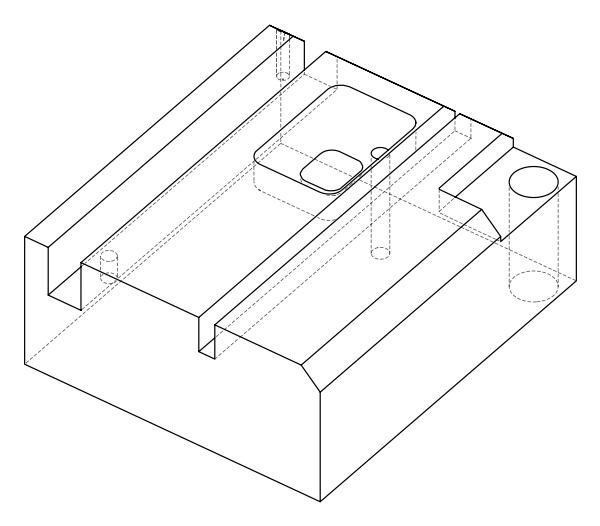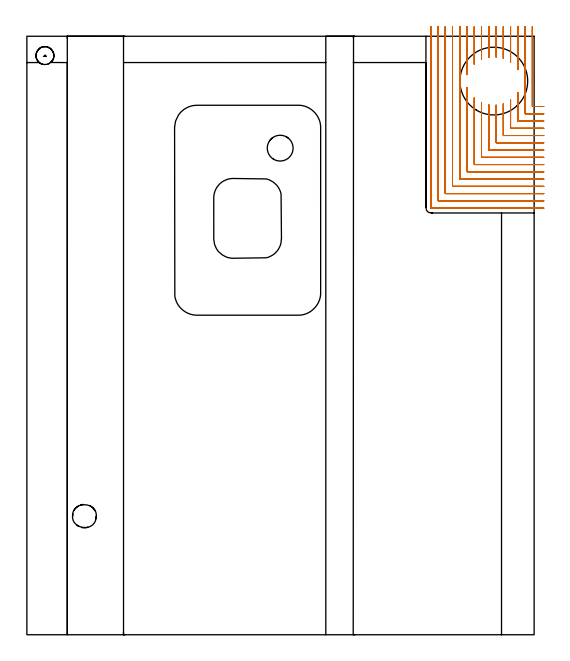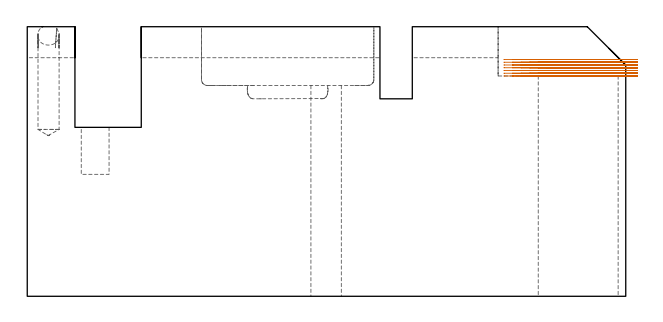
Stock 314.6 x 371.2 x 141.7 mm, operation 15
(PLAN: 19 operations, 12 tool changes, 143.3 min)
(1 SPOT_DRILL | STEP1HOLE_1 | NXT0321_9005460120000 | 0.04 min | 3403 mm3)
(2 SPOT_DRILL_1 | STEP1POCKET | NXT0321_9005460120000 | 0.04 min | 5881 mm3)
(3 SPOT_DRILL_2 | STEP1POCKET_1 | NXT0321_9005460120000 | 0.03 min | 0 mm3)
(4 INDEXABLE_INSERT_DRILL_THROUGH_HOLE_FROM_SOLID | STEP1HOLE | NXT0302_036 | 0.49 min | 196236 mm3)
(5 DRILL_BLIND_HOLE_INTO_CENTER | STEP1HOLE_1 | NXT0301_076 | 0.08 min | 1294 mm3)
(6 GUN_DRILL_THROUGH_HOLE | STEP1HOLE_1 | UGT0307_007 | 0.56 min | 7534 mm3)
(7 DRILL_TO_ENLARGE_THROUGH_HOLE | STEP1HOLE_1 | UGT0301_006 | 0.48 min | 16206 mm3)
(8 DRILL_BLIND_HOLE_INTO_CENTER_1 | STEP1POCKET | NXT0301_128 | 0.12 min | 2759 mm3)
(9 DRILL_BLIND_HOLE_INTO_CENTER_2 | STEP1POCKET_1 | UGT0301_222 | 0.24 min | 5304 mm3)
(10 MILL_ROUGH_BLIND_HOLE_CONTOUR | STEP1POCKET | NXT0201_013 | Spiral | 0.6 min | 3013 mm3)
(11 AREA_MILL | FG_CHAMFER_SURFACE | UGT0205_001 | 6.34 min | 18645 mm3)
(12 AREA_MILL_1 | FG_CHAMFER_SURFACE_1 | UGT0205_001 | 1.34 min | 3902 mm3)
(13 AREA_MILL_2 | FG_CHAMFER_SURFACE_2 | UGT0205_001 | 2.48 min | 7832 mm3)
(14 AREA_MILL_3 | FG_CHAMFER_SURFACE_3 | UGT0205_001 | 16.96 min | 54983 mm3)
(15 MILL_CORNER_NOTCH_RECTANGULAR | CORNER_NOTCH_RECTANGULAR | NXT0201_008 | Follow Part, ap 1.5, ae 75% | 67 min | 151961 mm3)
(16 MILL_RECTANGULAR_POCKET | POCKET_RECTANGULAR_STRAIGHT | UGT0201_095 | Follow Part, ap 5, ae 75% | 3.39 min | 73645 mm3)
(17 MILL_RECTANGULAR_POCKET_1 | POCKET_RECTANGULAR_STRAIGHT_1 | UGT0201_095 | Follow Part, ap 5, ae 75% | 14.38 min | 291949 mm3)
(18 MILL_RECTANGULAR_SLOT | SLOT_RECTANGULAR | UGT0201_004 | Follow Part, ap 8, ae 75% | 12.37 min | 673883 mm3)
(19 MILL_RECTANGULAR_SLOT_1 | SLOT_RECTANGULAR_1 | NXT0201_012 | Follow Part, ap 4, ae 75% | 16.38 min | 237424 mm3)
(TOOL NXT0321_9005460120000 | NC Spot Drill, 142deg, 12mm, Carbide, Uncoated | D12 PA142 FL30 Z2)
(TOOL NXT0302_036 | Index. Insert Drill 42mm [880-D4200L50-05] | D42 PA176 FL210 Z2)
(TOOL NXT0301_076 | Carbide Drill 10.5mm [860.1-1050-032A1-MM 2214] | D10.5 PA140 FL55 Z2)
(TOOL UGT0307_007 | Gun Drill 10 mm | D10 PA130 FL24 Z1)
(TOOL UGT0301_006 | Twist Drill 16 mm | D16 PA118 FL120 Z2)
(TOOL NXT0301_128 | Carbide Drill 12mm [861.1-1200-036A1-GP GC34] | D12 PA150 FL37.4 Z2)
(TOOL UGT0301_222 | Twist Drill 11.1 mm | D11.1 PA118 FL92 Z2)
(TOOL NXT0201_013 | ENDMILL 10mm | D10 FL30 Z4)
(TOOL UGT0205_001 | Chamfer Mill 20 x 3 x 45 deg. | D20 FL50 Z2)
(TOOL NXT0201_008 | ENDMILL 6mm [2P460-0600-NA 1630] | D6 FL26 Z6)
(TOOL UGT0201_095 | End mill 20 mm | D20 R3 FL38 Z4)
(TOOL UGT0201_004 | End Mill 32 mm | D32 FL53 Z6)
(TOOL NXT0201_012 | ENDMILL 16mm [2P460-1600-NA 1630] | D16 FL38 Z6)
(OP 15 MILL_CORNER_NOTCH_RECTANGULAR, part 2 of 2)
G0 Z151.807
X268.5 Y377.2
Z124.469
G1 Y374.2
Y282.897 F500.
G3 X268.797 Y282.6 R0.3
G1 X317.337
G2 X317.6 Y282.598 R18.
G1 X320.6 Y282.554 F250.
G0 Z151.807
X264. Y377.2
Z124.469
G1 Y374.2
Y278.397 F500.
G3 X264.297 Y278.1 R0.3
G1 X317.337
G2 X317.6 Y278.097 R13.5
G1 X320.599 Y278.039 F250.
G0 Z151.807
X259.5 Y377.2
Z124.469
G1 Y374.2
Y273.897 F500.
G3 X259.797 Y273.6 R0.3
G1 X317.337
G2 X317.6 Y273.596 R9.
G1 X320.599 Y273.508 F250.
G0 Z151.807
X255. Y377.2
Z124.469
G1 Y374.2
Y269.397 F500.
G3 X255.297 Y269.1 R0.3
G1 X317.337
G2 X317.6 Y269.092 R4.5
G1 X320.595 Y268.917 F250.
G0 Z151.807
X250.5 Y377.2
Z124.469
G1 Y374.2
Y264.9 F500.
G3 X250.8 Y264.6 R0.3
G1 X317.337
X320.337 F250.
G0 Z151.807
X313.5 Y377.2
Z123.024
G1 Y374.2
Y327.895 F500.
G3 X313.795 Y327.6 R0.3
G1 X317.6
X320.6 F250.
G0 Z151.807
X309. Y377.2
Z123.024
G1 Y374.2
Y323.396 F500.
G3 X309.296 Y323.1 R0.3
G1 X317.6
X320.6 F250.
G0 Z151.807
X304.5 Y377.2
Z123.024
G1 Y374.2
Y353.487 F500.
Y350.487 F250.
G0 Z151.807
X300. Y377.2
Z123.024
G1 Y374.2
Y358.084 F500.
Y355.084 F250.
G0 Z151.807
X295.5 Y377.2
Z123.024
G1 Y374.2
Y360.401 F500.
Y357.401 F250.
G0 Z151.807
X291. Y377.2
Z123.024
G1 Y374.2
Y361.344 F500.
Y358.344 F250.
G0 Z151.807
X286.5 Y377.2
Z123.024
G1 Y374.2
Y361.13 F500.
Y358.13 F250.
G0 Z151.807
X282. Y377.2
Z123.024
G1 Y374.2
Y359.714 F500.
Y356.714 F250.
G0 Z151.807
X277.5 Y377.2
Z123.024
G1 Y374.2
Y356.722 F500.
Y353.722 F250.
G0 Z151.807
X273. Y377.2
Z123.024
G1 Y374.2
Y350.35 F500.
Y347.35 F250.
G0 Z151.807
X304.5 Y336.303
Z123.024
G1 Y333.303
Y318.896 F500.
G3 X304.796 Y318.6 R0.3
G1 X317.6
X320.6 F250.
G0 Z151.807
X300. Y331.714
Z123.024
G1 Y328.714
Y314.396 F500.
G3 X300.296 Y314.1 R0.3
G1 X317.6
X320.6 F250.
G0 Z151.807
X295.5 Y329.4
Z123.024
G1 Y326.4
Y309.896 F500.
G3 X295.796 Y309.6 R0.3
G1 X317.6
X320.6 F250.
G0 Z151.807
X291. Y328.461
Z123.024
G1 Y325.461
Y305.396 F500.
G3 X291.296 Y305.1 R0.3
G1 X317.6
X320.6 F250.
G0 Z151.807
X286.5 Y328.675
Z123.024
G1 Y325.675
Y300.896 F500.
G3 X286.796 Y300.6 R0.3
G1 X317.6
X320.6 F250.
G0 Z151.807
X282. Y330.088
Z123.024
G1 Y327.088
Y296.397 F500.
G3 X282.297 Y296.1 R0.3
G1 X317.6
X320.6 F250.
G0 Z151.807
X277.5 Y333.077
Z123.024
G1 Y330.077
Y291.897 F500.
G3 X277.797 Y291.6 R0.3
G1 X317.6
X320.6 F250.
G0 Z151.807
X273. Y339.444
Z123.024
G1 Y336.444
Y287.397 F500.
G3 X273.297 Y287.1 R0.3
G1 X317.6
X320.6 F250.
G0 Z151.807
X268.5 Y377.2
Z123.024
G1 Y374.2
Y282.897 F500.
G3 X268.797 Y282.6 R0.3
G1 X317.6
X320.6 F250.
G0 Z151.807
X264. Y377.2
Z123.024
G1 Y374.2
Y278.397 F500.
G3 X264.297 Y278.1 R0.3
G1 X317.6
X320.6 F250.
G0 Z151.807
X259.5 Y377.2
Z123.024
G1 Y374.2
Y273.897 F500.
G3 X259.797 Y273.6 R0.3
G1 X317.6
X320.6 F250.
G0 Z151.807
X255. Y377.2
Z123.024
G1 Y374.2
Y269.397 F500.
G3 X255.297 Y269.1 R0.3
G1 X317.6
X320.6 F250.
G0 Z151.807
X250.5 Y377.2
Z123.024
G1 Y374.2
Y264.9 F500.
G3 X250.8 Y264.6 R0.3
G1 X317.6
X320.6 F250.
G0 Z151.807
X313.5 Y377.2
Z121.579
G1 Y374.2
Y327.895 F500.
G3 X313.795 Y327.6 R0.3
G1 X317.6
X320.6 F250.
G0 Z151.807
X309. Y377.2
Z121.579
G1 Y374.2
Y323.396 F500.
G3 X309.296 Y323.1 R0.3
G1 X317.6
X320.6 F250.
G0 Z151.807
X304.5 Y377.2
Z121.579
G1 Y374.2
Y353.487 F500.
Y350.487 F250.
G0 Z151.807
X300. Y377.2
Z121.579
G1 Y374.2
Y358.084 F500.
Y355.084 F250.
G0 Z151.807
X295.5 Y377.2
Z121.579
G1 Y374.2
Y360.401 F500.
Y357.401 F250.
G0 Z151.807
X291. Y377.2
Z121.579
G1 Y374.2
Y361.344 F500.
Y358.344 F250.
G0 Z151.807
X286.5 Y377.2
Z121.579
G1 Y374.2
Y361.13 F500.
Y358.13 F250.
G0 Z151.807
X282. Y377.2
Z121.579
G1 Y374.2
Y359.714 F500.
Y356.714 F250.
G0 Z151.807
X277.5 Y377.2
Z121.579
G1 Y374.2
Y356.722 F500.
Y353.722 F250.
G0 Z151.807
X273. Y377.2
Z121.579
G1 Y374.2
Y350.35 F500.
Y347.35 F250.
G0 Z151.807
X304.5 Y336.303
Z121.579
G1 Y333.303
Y318.896 F500.
G3 X304.796 Y318.6 R0.3
G1 X317.6
X320.6 F250.
G0 Z151.807
X300. Y331.714
Z121.579
G1 Y328.714
Y314.396 F500.
G3 X300.296 Y314.1 R0.3
G1 X317.6
X320.6 F250.
G0 Z151.807
X295.5 Y329.4
Z121.579
G1 Y326.4
Y309.896 F500.
G3 X295.796 Y309.6 R0.3
G1 X317.6
X320.6 F250.
G0 Z151.807
X291. Y328.461
Z121.579
G1 Y325.461
Y305.396 F500.
G3 X291.296 Y305.1 R0.3
G1 X317.6
X320.6 F250.
G0 Z151.807
X286.5 Y328.675
Z121.579
G1 Y325.675
Y300.896 F500.
G3 X286.796 Y300.6 R0.3
G1 X317.6
X320.6 F250.
G0 Z151.807
X282. Y330.088
Z121.579
G1 Y327.088
Y296.397 F500.
G3 X282.297 Y296.1 R0.3
G1 X317.6
X320.6 F250.
G0 Z151.807
X277.5 Y333.077
Z121.579
G1 Y330.077
Y291.897 F500.
G3 X277.797 Y291.6 R0.3
G1 X317.6
X320.6 F250.
G0 Z151.807
X273. Y339.444
Z121.579
G1 Y336.444
Y287.397 F500.
G3 X273.297 Y287.1 R0.3
G1 X317.6
X320.6 F250.
G0 Z151.807
X268.5 Y377.2
Z121.579
G1 Y374.2
Y282.897 F500.
G3 X268.797 Y282.6 R0.3
G1 X317.6
X320.6 F250.
G0 Z151.807
X264. Y377.2
Z121.579
G1 Y374.2
Y278.397 F500.
G3 X264.297 Y278.1 R0.3
G1 X317.6
X320.6 F250.
G0 Z151.807
X259.5 Y377.2
Z121.579
G1 Y374.2
Y273.897 F500.
G3 X259.797 Y273.6 R0.3
G1 X317.6
X320.6 F250.
G0 Z151.807
X255. Y377.2
Z121.579
G1 Y374.2
Y269.397 F500.
G3 X255.297 Y269.1 R0.3
G1 X317.6
X320.6 F250.
G0 Z151.807
X250.5 Y377.2
Z121.579
G1 Y374.2
Y264.9 F500.
G3 X250.8 Y264.6 R0.3
G1 X317.6
X320.6 F250.
G0 Z151.807
X313.5 Y377.2
Z120.134
G1 Y374.2
Y327.895 F500.
G3 X313.795 Y327.6 R0.3
G1 X317.6
X320.6 F250.
G0 Z151.807
X309. Y377.2
Z120.134
G1 Y374.2
Y323.396 F500.
G3 X309.296 Y323.1 R0.3
G1 X317.6
X320.6 F250.
G0 Z151.807
X304.5 Y377.2
Z120.134
G1 Y374.2
Y353.497 F500.
Y350.497 F250.
G0 Z151.807
X300. Y377.2
Z120.134
G1 Y374.2
Y358.089 F500.
Y355.089 F250.
G0 Z151.807
X295.5 Y377.2
Z120.134
G1 Y374.2
Y360.404 F500.
Y357.404 F250.
G0 Z151.807
X291. Y377.2
Z120.134
G1 Y374.2
Y361.344 F500.
Y358.344 F250.
G0 Z151.807
X286.5 Y377.2
Z120.134
G1 Y374.2
Y361.129 F500.
Y358.129 F250.
G0 Z151.807
X282. Y377.2
Z120.134
G1 Y374.2
Y359.714 F500.
Y356.714 F250.
G0 Z151.807
X277.5 Y377.2
Z120.134
G1 Y374.2
Y356.722 F500.
Y353.722 F250.
G0 Z151.807
X273. Y377.2
Z120.134
G1 Y374.2
Y350.35 F500.
Y347.35 F250.
G0 Z151.807
X304.5 Y336.303
Z120.134
G1 Y333.303
Y318.896 F500.
G3 X304.796 Y318.6 R0.3
G1 X317.6
X320.6 F250.
G0 Z151.807
X300. Y331.71
Z120.134
G1 Y328.71
Y314.396 F500.
G3 X300.296 Y314.1 R0.3
G1 X317.6
X320.6 F250.
G0 Z151.807
X295.5 Y329.396
Z120.134
G1 Y326.396
Y309.896 F500.
G3 X295.796 Y309.6 R0.3
G1 X317.6
X320.6 F250.
G0 Z151.807
X291. Y328.456
Z120.134
G1 Y325.456
Y305.396 F500.
G3 X291.296 Y305.1 R0.3
G1 X317.6
X320.6 F250.
G0 Z151.807
X286.5 Y328.67
Z120.134
G1 Y325.67
Y300.896 F500.
G3 X286.796 Y300.6 R0.3
G1 X317.6
X320.6 F250.
G0 Z151.807
X282. Y330.084
Z120.134
G1 Y327.084
Y296.397 F500.
G3 X282.297 Y296.1 R0.3
G1 X317.6
X320.6 F250.
G0 Z151.807
X277.5 Y333.077
Z120.134
G1 Y330.077
Y291.897 F500.
G3 X277.797 Y291.6 R0.3
G1 X317.6
X320.6 F250.
G0 Z151.807
X273. Y339.444
Z120.134
G1 Y336.444
Y287.397 F500.
G3 X273.297 Y287.1 R0.3
G1 X317.6
X320.6 F250.
G0 Z151.807
X268.5 Y377.2
Z120.134
G1 Y374.2
Y282.897 F500.
G3 X268.797 Y282.6 R0.3
G1 X317.6
X320.6 F250.
G0 Z151.807
X264. Y377.2
Z120.134
G1 Y374.2
Y278.397 F500.
G3 X264.297 Y278.1 R0.3
G1 X317.6
X320.6 F250.
G0 Z151.807
X259.5 Y377.2
Z120.134
G1 Y374.2
Y273.897 F500.
G3 X259.797 Y273.6 R0.3
G1 X317.6
X320.6 F250.
G0 Z151.807
X255. Y377.2
Z120.134
G1 Y374.2
Y269.397 F500.
G3 X255.297 Y269.1 R0.3
G1 X317.6
X320.6 F250.
G0 Z151.807
X250.5 Y377.2
Z120.134
G1 Y374.2
Y264.9 F500.
G3 X250.8 Y264.6 R0.3
G1 X317.6
X320.6 F250.
G0 Z151.807
X313.5 Y377.2
Z118.69
G1 Y374.2
Y327.895 F500.
G3 X313.795 Y327.6 R0.3
G1 X317.6
X320.6 F250.
G0 Z151.807
X309. Y377.2
Z118.69
G1 Y374.2
Y323.396 F500.
G3 X309.296 Y323.1 R0.3
G1 X317.6
X320.6 F250.
G0 Z151.807
X304.5 Y377.2
Z118.69
G1 Y374.2
Y353.496 F500.
Y350.496 F250.
G0 Z151.807
X300. Y377.2
Z118.69
G1 Y374.2
Y358.089 F500.
Y355.089 F250.
G0 Z151.807
X295.5 Y377.2
Z118.69
G1 Y374.2
Y360.404 F500.
Y357.404 F250.
G0 Z151.807
X291. Y377.2
Z118.69
G1 Y374.2
Y361.344 F500.
Y358.344 F250.
G0 Z151.807
X286.5 Y377.2
Z118.69
G1 Y374.2
Y361.129 F500.
Y358.129 F250.
G0 Z151.807
X282. Y377.2
Z118.69
G1 Y374.2
Y359.714 F500.
Y356.714 F250.
G0 Z151.807
X277.5 Y377.2
Z118.69
G1 Y374.2
Y356.722 F500.
Y353.722 F250.
G0 Z151.807
X273. Y377.2
Z118.69
G1 Y374.2
Y350.351 F500.
Y347.351 F250.
G0 Z151.807
X304.5 Y336.303
Z118.69
G1 Y333.303
Y318.896 F500.
G3 X304.796 Y318.6 R0.3
G1 X317.6
X320.6 F250.
G0 Z151.807
X300. Y331.71
Z118.69
G1 Y328.71
Y314.396 F500.
G3 X300.296 Y314.1 R0.3
G1 X317.6
X320.6 F250.
G0 Z151.807
X295.5 Y329.396
Z118.69
G1 Y326.396
Y309.896 F500.
G3 X295.796 Y309.6 R0.3
G1 X317.6
X320.6 F250.
G0 Z151.807
X291. Y328.456
Z118.69
G1 Y325.456
Y305.396 F500.
G3 X291.296 Y305.1 R0.3
G1 X317.6
X320.6 F250.
G0 Z151.807
X286.5 Y328.67
Z118.69
G1 Y325.67
Y300.896 F500.
G3 X286.796 Y300.6 R0.3
G1 X317.6
X320.6 F250.
G0 Z151.807
X282. Y330.084
Z118.69
G1 Y327.084
Y296.397 F500.
G3 X282.297 Y296.1 R0.3
G1 X317.6
X320.6 F250.
G0 Z151.807
X277.5 Y333.077
Z118.69
G1 Y330.077
Y291.897 F500.
G3 X277.797 Y291.6 R0.3
G1 X317.6
X320.6 F250.
G0 Z151.807
X273. Y339.444
Z118.69
G1 Y336.444
Y287.397 F500.
G3 X273.297 Y287.1 R0.3
G1 X317.6
X320.6 F250.
G0 Z151.807
X268.5 Y377.2
Z118.69
G1 Y374.2
Y282.897 F500.
G3 X268.797 Y282.6 R0.3
G1 X317.6
X320.6 F250.
G0 Z151.807
X264. Y377.2
Z118.69
G1 Y374.2
Y278.397 F500.
G3 X264.297 Y278.1 R0.3
G1 X317.6
X320.6 F250.
G0 Z151.807
X259.5 Y377.2
Z118.69
G1 Y374.2
Y273.897 F500.
G3 X259.797 Y273.6 R0.3
G1 X317.6
X320.6 F250.
G0 Z151.807
X255. Y377.2
Z118.69
G1 Y374.2
Y269.397 F500.
G3 X255.297 Y269.1 R0.3
G1 X317.6
X320.6 F250.
G0 Z151.807
X250.5 Y377.2
Z118.69
G1 Y374.2
Y264.9 F500.
G3 X250.8 Y264.6 R0.3
G1 X317.6
X320.6 F250.
G0 Z151.807
X313.5 Y377.2
Z117.245
G1 Y374.2
Y327.895 F500.
G3 X313.795 Y327.6 R0.3
G1 X317.6
X320.6 F250.
G0 Z151.807
X309. Y377.2
Z117.245
G1 Y374.2
Y323.396 F500.
G3 X309.296 Y323.1 R0.3
G1 X317.6
X320.6 F250.
G0 Z151.807
X304.5 Y377.2
Z117.245
G1 Y374.2
Y353.496 F500.
Y350.496 F250.
G0 Z151.807
X300. Y377.2
Z117.245
G1 Y374.2
Y358.09 F500.
Y355.09 F250.
G0 Z151.807
X295.5 Y377.2
Z117.245
G1 Y374.2
Y360.404 F500.
Y357.404 F250.
G0 Z151.807
X291. Y377.2
Z117.245
G1 Y374.2
Y361.344 F500.
Y358.344 F250.
G0 Z151.807
X286.5 Y377.2
Z117.245
G1 Y374.2
Y361.13 F500.
Y358.13 F250.
G0 Z151.807
X282. Y377.2
Z117.245
G1 Y374.2
Y359.714 F500.
Y356.714 F250.
G0 Z151.807
X277.5 Y377.2
Z117.245
G1 Y374.2
Y356.722 F500.
Y353.722 F250.
G0 Z151.807
X273. Y377.2
Z117.245
G1 Y374.2
Y350.351 F500.
Y347.351 F250.
G0 Z151.807
X304.5 Y336.303
Z117.245
G1 Y333.303
Y318.896 F500.
G3 X304.796 Y318.6 R0.3
G1 X317.6
X320.6 F250.
G0 Z151.807
X300. Y331.71
Z117.245
G1 Y328.71
Y314.396 F500.
G3 X300.296 Y314.1 R0.3
G1 X317.6
X320.6 F250.
G0 Z151.807
X295.5 Y329.396
Z117.245
G1 Y326.396
Y309.896 F500.
G3 X295.796 Y309.6 R0.3
G1 X317.6
X320.6 F250.
G0 Z151.807
X291. Y328.456
Z117.245
G1 Y325.456
Y305.396 F500.
G3 X291.296 Y305.1 R0.3
G1 X317.6
X320.6 F250.
G0 Z151.807
X286.5 Y328.67
Z117.245
G1 Y325.67
Y300.896 F500.
G3 X286.796 Y300.6 R0.3
G1 X317.6
X320.6 F250.
G0 Z151.807
X282. Y330.084
Z117.245
G1 Y327.084
Y296.397 F500.
G3 X282.297 Y296.1 R0.3
G1 X317.6
X320.6 F250.
G0 Z151.807
X277.5 Y333.075
Z117.245
G1 Y330.075
Y291.897 F500.
G3 X277.797 Y291.6 R0.3
G1 X317.6
X320.6 F250.
G0 Z151.807
X273. Y339.444
Z117.245
G1 Y336.444
Y287.397 F500.
G3 X273.297 Y287.1 R0.3
G1 X317.6
X320.6 F250.
G0 Z151.807
X268.5 Y377.2
Z117.245
G1 Y374.2
Y282.897 F500.
G3 X268.797 Y282.6 R0.3
G1 X317.6
X320.6 F250.
G0 Z151.807
X264. Y377.2
Z117.245
G1 Y374.2
Y278.397 F500.
G3 X264.297 Y278.1 R0.3
G1 X317.6
X320.6 F250.
G0 Z151.807
X259.5 Y377.2
Z117.245
G1 Y374.2
Y273.897 F500.
G3 X259.797 Y273.6 R0.3
G1 X317.6
X320.6 F250.
G0 Z151.807
X255. Y377.2
Z117.245
G1 Y374.2
Y269.397 F500.
G3 X255.297 Y269.1 R0.3
G1 X317.6
X320.6 F250.
G0 Z151.807
X250.5 Y377.2
Z117.245
G1 Y374.2
Y264.9 F500.
G3 X250.8 Y264.6 R0.3
G1 X317.6
X320.6 F250.
G0 Z151.807
X313.5 Y377.2
Z115.8
G1 Y374.2
Y327.895 F500.
G3 X313.795 Y327.6 R0.3
G1 X317.6
X320.6 F250.
G0 Z151.807
X309. Y377.2
Z115.8
G1 Y374.2
Y323.396 F500.
G3 X309.296 Y323.1 R0.3
G1 X317.6
X320.6 F250.
G0 Z151.807
X304.5 Y377.2
Z115.8
G1 Y374.2
Y353.49 F500.
Y350.49 F250.
G0 Z151.807
X300. Y377.2
Z115.8
G1 Y374.2
Y358.084 F500.
Y355.084 F250.
G0 Z151.807
X295.5 Y377.2
Z115.8
G1 Y374.2
Y360.4 F500.
Y357.4 F250.
G0 Z151.807
X291. Y377.2
Z115.8
G1 Y374.2
Y361.341 F500.
Y358.341 F250.
G0 Z151.807
X286.5 Y377.2
Z115.8
G1 Y374.2
Y361.128 F500.
Y358.128 F250.
G0 Z151.807
X282. Y377.2
Z115.8
G1 Y374.2
Y359.715 F500.
Y356.715 F250.
G0 Z151.807
X277.5 Y377.2
Z115.8
G1 Y374.2
Y356.724 F500.
Y353.724 F250.
G0 Z151.807
X273. Y377.2
Z115.8
G1 Y374.2
Y350.352 F500.
Y347.352 F250.
G0 Z151.807
X304.5 Y336.303
Z115.8
G1 Y333.303
Y318.896 F500.
G3 X304.796 Y318.6 R0.3
G1 X317.6
X320.6 F250.
G0 Z151.807
X300. Y331.71
Z115.8
G1 Y328.71
Y314.396 F500.
G3 X300.296 Y314.1 R0.3
G1 X317.6
X320.6 F250.
G0 Z151.807
X295.5 Y329.396
Z115.8
G1 Y326.396
Y309.896 F500.
G3 X295.796 Y309.6 R0.3
G1 X317.6
X320.6 F250.
G0 Z151.807
X291. Y328.455
Z115.8
G1 Y325.455
Y305.396 F500.
G3 X291.296 Y305.1 R0.3
G1 X317.6
X320.6 F250.
G0 Z151.807
X286.5 Y328.67
Z115.8
G1 Y325.67
Y300.896 F500.
G3 X286.796 Y300.6 R0.3
G1 X317.6
X320.6 F250.
G0 Z151.807
X282. Y330.084
Z115.8
G1 Y327.084
Y296.397 F500.
G3 X282.297 Y296.1 R0.3
G1 X317.6
X320.6 F250.
G0 Z151.807
X277.5 Y333.075
Z115.8
G1 Y330.075
Y291.897 F500.
G3 X277.797 Y291.6 R0.3
G1 X317.6
X320.6 F250.
G0 Z151.807
X273. Y339.444
Z115.8
G1 Y336.444
Y287.397 F500.
G3 X273.297 Y287.1 R0.3
G1 X317.6
X320.6 F250.
G0 Z151.807
X268.5 Y377.2
Z115.8
G1 Y374.2
Y282.897 F500.
G3 X268.797 Y282.6 R0.3
G1 X317.6
X320.6 F250.
G0 Z151.807
X264. Y377.2
Z115.8
G1 Y374.2
Y278.397 F500.
G3 X264.297 Y278.1 R0.3
G1 X317.6
X320.6 F250.
G0 Z151.807
X259.5 Y377.2
Z115.8
G1 Y374.2
Y273.897 F500.
G3 X259.797 Y273.6 R0.3
G1 X317.6
X320.6 F250.
G0 Z151.807
X255. Y377.2
Z115.8
G1 Y374.2
Y269.397 F500.
G3 X255.297 Y269.1 R0.3
G1 X317.6
X320.6 F250.
G0 Z151.807
X250.5 Y377.2
Z115.8
G1 Y374.2
Y264.9 F500.
G3 X250.8 Y264.6 R0.3
G1 X317.6
X320.6 F250.
G0 Z151.807
M5
M2
